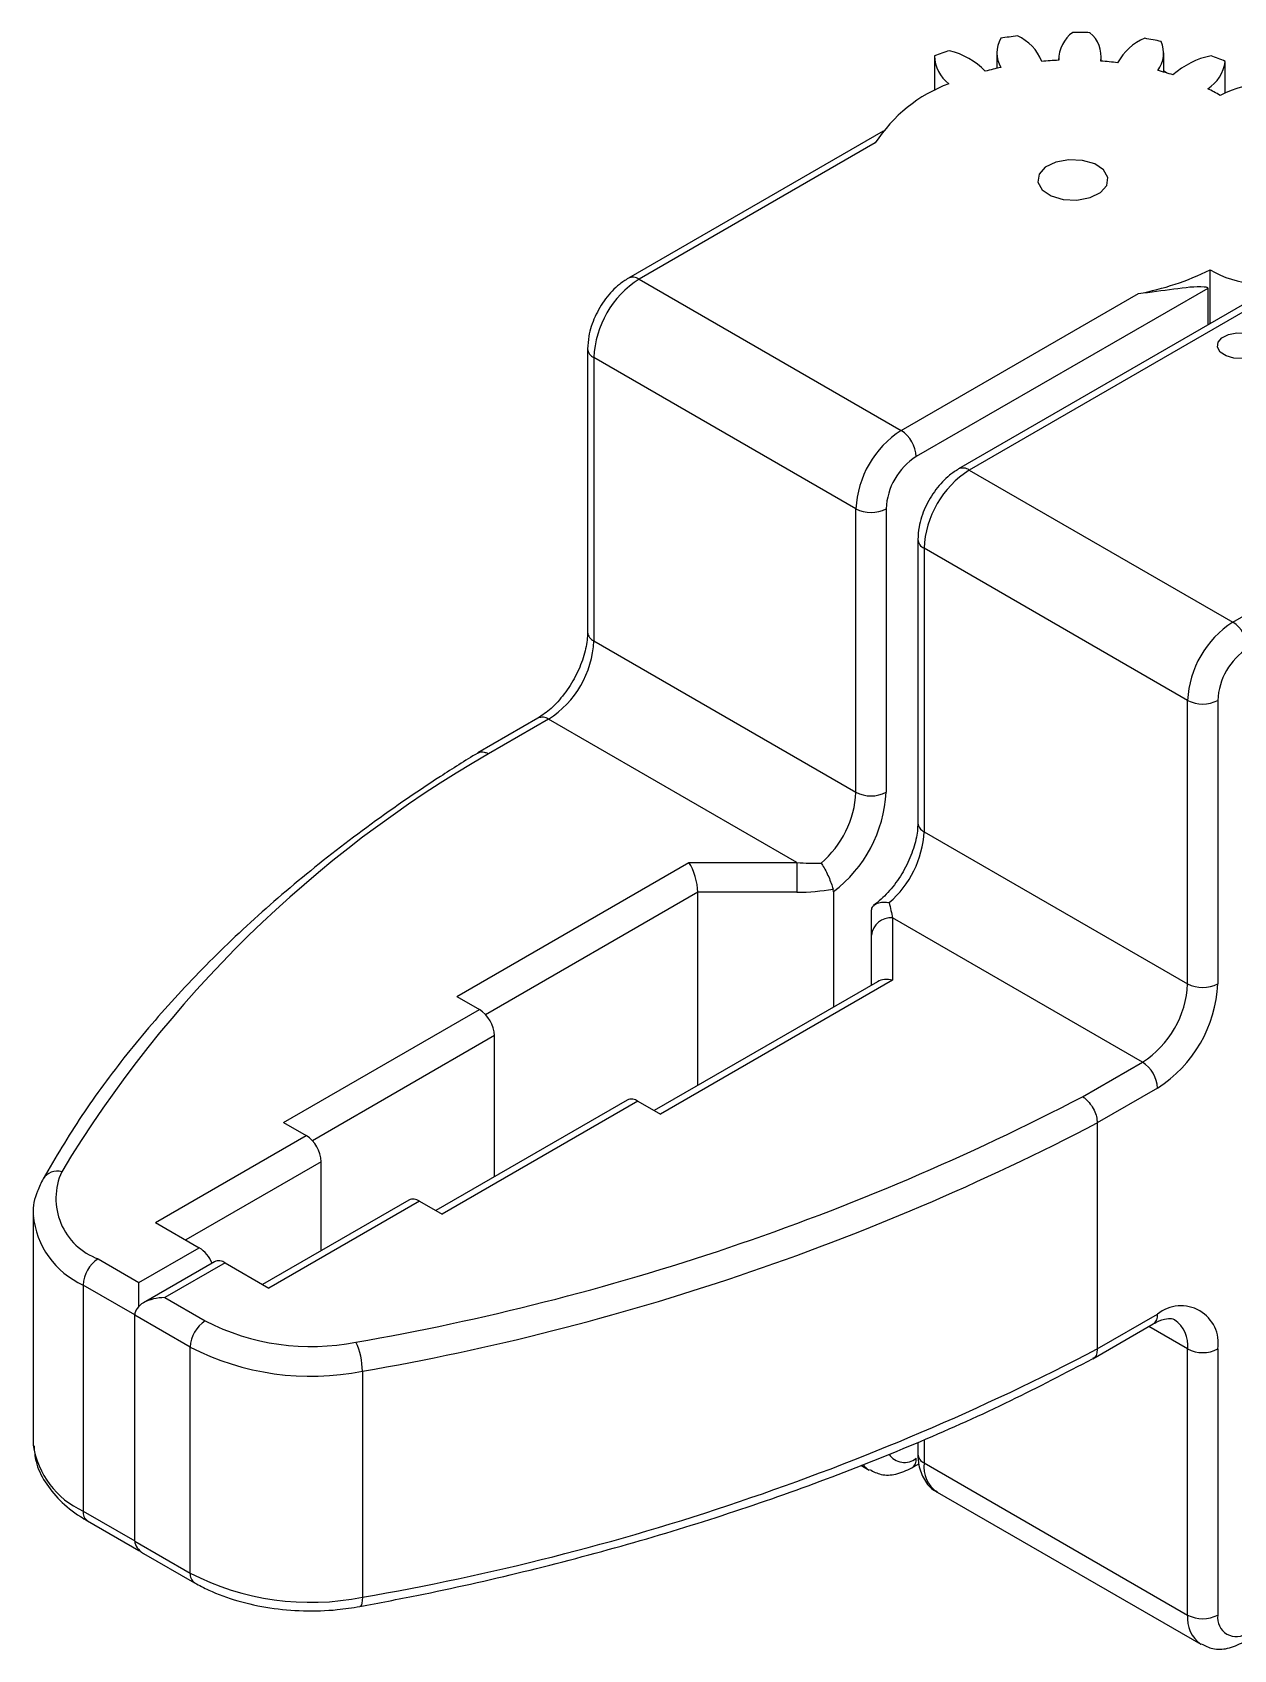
# Model space of a CAD drawing. Header units: millimetres. Extents: x 87 to 927, y 46 to 640.
# Drawn here: x 561.3 to 617.7, y 472.5 to 548.5 of the extents above; entities that cross this region are included whole.
import ezdxf

# ---------------------------------------------------------------- set-up
doc = ezdxf.new("R2010")
doc.units = ezdxf.units.MM

msp = doc.modelspace()

# ---------------------------------------------------------------- linework, layer by layer
at = {"color": 7, "linetype": 'Continuous', "lineweight": 25}
for p, q in [((603.643, 547.317), (603.643, 545.761)), ((606.563, 547.528), (606.563, 546.799)), ((609.467, 547.256), (609.467, 547.177)), ((611.47, 547.138), (611.47, 547.362)), ((614.399, 546.624), (614.399, 547.522)), ((617.285, 545.646), (617.285, 547.126)), ((614.535, 546.585), (614.399, 546.664)), ((601.223, 543.845), (589.267, 536.943)), ((600.86, 543.297), (589.767, 536.893)), ((616.576, 534.801), (616.576, 537.336)), ((589.767, 536.893), (602.073, 529.789)), ((602.073, 529.789), (613.217, 536.222)), ((616.468, 536.465), (602.781, 528.564)), ((619.005, 536.203), (604.771, 527.986)), ((616.468, 536.465), (616.468, 534.738)), ((619.505, 536.153), (605.271, 527.936)), ((587.353, 533.627), (587.353, 520.317)), ((599.952, 526.115), (587.646, 533.219)), ((587.646, 533.219), (587.646, 519.909)), ((605.271, 527.936), (617.645, 520.793)), ((617.645, 520.793), (630.247, 528.068)), ((599.952, 512.805), (599.952, 526.115)), ((601.366, 526.115), (601.366, 512.805)), ((602.856, 524.67), (602.856, 511.361)), ((615.524, 517.118), (603.149, 524.262)), ((603.149, 524.262), (603.149, 510.952)), ((587.646, 519.909), (599.952, 512.805)), ((615.524, 503.809), (615.524, 517.118)), ((616.938, 517.118), (616.938, 503.809)), ((585.025, 516.285), (582.2, 514.654)), ((585.525, 516.235), (582.707, 514.609)), ((597.184, 509.504), (585.525, 516.235)), ((603.149, 510.952), (615.524, 503.809)), ((581.214, 503.212), (592.113, 509.504)), ((592.113, 509.504), (597.184, 509.504)), ((597.184, 509.504), (597.184, 508.11)), ((592.527, 499.035), (592.527, 508.11)), ((597.184, 508.11), (592.527, 508.11)), ((598.891, 508.136), (598.875, 508.259)), ((598.891, 508.136), (598.891, 502.709)), ((600.674, 506.088), (600.674, 507.214)), ((601.674, 506.905), (601.674, 503.977)), ((613.402, 500.135), (601.674, 506.905)), ((600.674, 503.738), (600.674, 506.088)), ((600.967, 503.907), (590.482, 497.854)), ((601.674, 503.977), (590.775, 497.685)), ((581.214, 503.212), (582.274, 502.6)), ((573.082, 497.293), (582.274, 502.6)), ((582.982, 494.749), (582.982, 501.375)), ((610.586, 498.509), (613.402, 500.135)), ((589.214, 498.347), (580.229, 493.16)), ((589.714, 498.298), (580.522, 492.991)), ((589.714, 498.298), (590.775, 497.685)), ((614.109, 498.91), (611.281, 497.277)), ((573.082, 497.293), (574.143, 496.681)), ((611.281, 497.277), (611.281, 486.662)), ((567.072, 492.599), (574.143, 496.681)), ((574.85, 491.279), (574.85, 495.456)), ((561.327, 492.929), (561.327, 482.314)), ((578.961, 493.653), (572.097, 489.69)), ((579.461, 493.603), (572.39, 489.521)), ((579.461, 493.603), (580.522, 492.991)), ((567.072, 492.599), (569.122, 491.415)), ((566.294, 489.782), (569.122, 491.415)), ((564.377, 490.888), (566.294, 489.782)), ((569.84, 490.755), (566.511, 488.833)), ((570.34, 490.705), (567.511, 489.072)), ((570.34, 490.705), (572.39, 489.521)), ((563.67, 489.664), (563.67, 479.049)), ((566.294, 488.671), (566.294, 489.782)), ((567.511, 489.072), (569.407, 487.978)), ((568.7, 486.753), (566.097, 488.256)), ((566.097, 477.641), (566.097, 488.256)), ((611.078, 486.206), (613.902, 487.837)), ((611.281, 486.662), (614.109, 488.295)), ((568.7, 476.138), (568.7, 486.753)), ((615.524, 474.168), (615.524, 486.661)), ((616.938, 486.661), (616.938, 474.168)), ((576.784, 485.618), (576.784, 475.003)), ((561.327, 482.314), (561.332, 482.152)), ((602.856, 482.273), (602.856, 481.72)), ((600.179, 481.202), (600.574, 480.975)), ((602.573, 481.074), (602.9, 481.262)), ((603.149, 481.312), (615.524, 474.168)), ((603.771, 479.938), (616.145, 472.795)), ((563.877, 478.591), (566.294, 477.196)), ((566.097, 477.641), (568.7, 476.138)), ((566.294, 477.196), (566.294, 477.225)), ((566.294, 477.196), (566.313, 477.207)), ((566.511, 477.063), (568.907, 475.68))]:
    msp.add_line(p, q, dxfattribs=at)
at = {"color": 8, "linetype": 'Continuous', "lineweight": 25}
for p, q in [((592.527, 508.11), (582.565, 502.359)), ((582.982, 501.375), (574.434, 496.44)), ((574.85, 495.456), (568.486, 491.782)), ((566.103, 488.259), (563.67, 489.664)), ((615.524, 486.661), (613.695, 487.717)), ((603.149, 482.399), (603.149, 481.312)), ((563.67, 479.049), (566.097, 477.648))]:
    msp.add_line(p, q, dxfattribs=at)
at = {"color": 7, "linetype": 'Continuous', "lineweight": 25, "flags": 128}
for points in [[(609.112, 540.815), (609.686, 540.646), (610.327, 540.616), (610.94, 540.73), (611.43, 540.971), (611.723, 541.302), (611.774, 541.673), (611.576, 542.026), (611.159, 542.309), (610.585, 542.478), (609.944, 542.508), (609.331, 542.394), (608.841, 542.153), (608.548, 541.822), (608.497, 541.451), (608.695, 541.098), (609.112, 540.815)], [(617.056, 533.476), (616.924, 533.7), (616.951, 533.936), (617.133, 534.149), (617.441, 534.304), (617.829, 534.38), (618.238, 534.365), (618.605, 534.26), (618.875, 534.082), (619.007, 533.858), (618.98, 533.622), (618.798, 533.41), (618.49, 533.254), (618.102, 533.178), (617.693, 533.194), (617.326, 533.299), (617.056, 533.476)]]:
    msp.add_lwpolyline(points, dxfattribs=at)
at = {"color": 8, "linetype": 'Continuous', "lineweight": 25, "flags": 128}
msp.add_lwpolyline([(576.784, 475.003), (576.778, 474.854), (576.76, 474.732), (576.732, 474.642), (576.695, 474.587), (576.661, 474.569)], dxfattribs=at)
at = {"color": 7, "linetype": 'Continuous', "lineweight": 25}
for centre, radius, start, end in [((611.08, 547.187), 1.611, 126.0206, 180.32873), ((610.136, 527.73), 20.759, 87.7812, 90.00836), ((609.971, 547.339), 1.492, 352.30627, 49.53904), ((609.061, 532.786), 15.575, 107.65056, 110.34799), ((603.495, 544.212), 3.518, 44.18305, 76.122), ((607.891, 547.528), 1.327, 149.14871, 211.16156), ((610.012, 528.981), 19.502, 97.30005, 99.62195), ((606.602, 546.295), 2.234, 21.88123, 65.34274), ((614.442, 545.896), 2.493, 111.86103, 152.20019), ((610.382, 529.7), 18.772, 78.01413, 80.39584), ((613.053, 547.517), 1.343, 322.48456, 23.98497), ((605.263, 547.389), 1.617, 180.01224, 234.17393), ((609.766, 532.712), 14.446, 102.0272, 105.0372), ((610.127, 530.507), 16.683, 92.26069, 94.99524), ((610.17, 530.822), 16.368, 82.74654, 85.5161), ((617.403, 543.604), 3.867, 101.66574, 131.62968), ((615.528, 547.347), 1.771, 301.92375, 352.82716), ((611.604, 533.847), 14.443, 66.83667, 69.67331), ((606.78, 539.479), 7.044, 110.47242, 147.17819), ((610.709, 533.487), 13.645, 72.40646, 75.53318), ((619.457, 540.789), 5.317, 92.74315, 116.91237), ((612.175, 537.122), 9.719, 59.89259, 63.81321), ((610.91, 548.796), 12.784, 280.39719, 296.30964), ((619.075, 541.669), 5.002, 240.02925, 265.21468), ((592.252, 533.009), 4.61, 122.60548, 177.39452), ((604.558, 525.905), 4.61, 122.60548, 177.39452), ((601.245, 528.494), 1.537, 2.60548, 57.39452), ((604.437, 525.975), 3.074, 122.60548, 177.39452), ((607.755, 524.052), 4.61, 122.60548, 177.39452), ((600.659, 527.479), 1.537, 242.60967, 297.39033), ((620.129, 516.909), 4.61, 122.60548, 177.39452), ((616.817, 519.498), 1.537, 2.60548, 57.39452), ((583.04, 520.119), 4.61, 302.60548, 357.39452), ((620.008, 516.979), 3.074, 122.60548, 177.39452), ((616.231, 518.483), 1.537, 242.60967, 297.39033), ((610.651, 466.02), 56.051, 119.90345, 148.88437), ((595.257, 513.046), 4.701, 310.58412, 357.06674), ((595.138, 513.116), 6.236, 307.00741, 357.14223), ((600.659, 514.17), 1.537, 242.60967, 297.39033), ((598.455, 511.193), 4.701, 310.58412, 357.06674), ((601.591, 505.986), 0.922, 84.81742, 173.64866), ((610.918, 504.018), 4.61, 302.60548, 357.39452), ((610.797, 504.088), 6.147, 302.60548, 357.39452), ((616.231, 505.173), 1.537, 242.60967, 297.39033), ((581.446, 501.305), 1.537, 2.60548, 57.39452), ((612.574, 498.84), 1.537, 2.60548, 57.39452), ((556.574, 602.125), 116.849, 279.80846, 297.53139), ((589.421, 497.889), 0.503, 54.38242, 114.30712), ((556.66, 602.026), 118.135, 279.80782, 297.5396), ((573.315, 495.386), 1.537, 2.60548, 57.39452), ((565.423, 493.732), 3.03, 155.56957, 249.80949), ((579.168, 493.194), 0.503, 54.38242, 114.30712), ((568.295, 490.124), 1.533, 21.51405, 57.34618), ((565.205, 489.594), 1.537, 122.60548, 177.39452), ((570.047, 490.296), 0.503, 54.38242, 114.30712), ((615.214, 486.941), 1.747, 350.78596, 129.20329), ((570.235, 486.683), 1.537, 122.60548, 177.39452), ((574.363, 497.593), 10.817, 242.72982, 281.2844), ((573.504, 485.607), 3.279, 0.18995, 24.83981), ((574.364, 497.742), 12.363, 242.72982, 281.2844), ((556.66, 591.411), 118.135, 279.80782, 297.5396), ((616.231, 488.026), 1.537, 242.60967, 297.39033), ((574.364, 487.127), 12.363, 242.72982, 281.2844), ((616.231, 475.533), 1.537, 242.60967, 297.39033), ((617.8, 474.028), 0.873, 170.78596, 309.20329)]:
    msp.add_arc(centre, radius, start, end, dxfattribs=at)
at = {"color": 8, "linetype": 'Continuous', "lineweight": 25}
for centre, radius, start, end in [((589.477, 536.512), 0.479, 52.74583, 115.96411), ((587.831, 533.661), 0.479, 184.03601, 247.26301), ((604.978, 527.527), 0.503, 54.38361, 114.29349), ((603.357, 524.72), 0.503, 185.70769, 245.62422), ((587.853, 520.367), 0.503, 185.6948, 245.62534), ((585.232, 515.826), 0.503, 54.38242, 114.30712), ((603.357, 511.41), 0.503, 185.6948, 245.62534), ((562.457, 494.212), 0.8, 74.99426, 146.32024), ((565.316, 493.316), 4.006, 185.31194, 245.74181), ((613.634, 488.234), 0.48, 304.05635, 7.25583), ((614.097, 486.843), 1.439, 352.74417, 55.94365), ((565.363, 482.757), 4.077, 188.53989, 245.45853), ((602.228, 482.197), 0.865, 213.17954, 309.66718), ((602.305, 481.471), 0.479, 304.0361, 7.25786), ((603.357, 481.77), 0.503, 185.6948, 245.62534), ((601.097, 481.875), 1.042, 219.33576, 240.21319), ((604.576, 481.13), 1.439, 172.74417, 235.94365), ((564.146, 478.988), 0.48, 172.74417, 235.94365), ((569.176, 476.077), 0.479, 172.74242, 235.96104), ((616.994, 474.006), 1.479, 173.70115, 234.98667)]:
    msp.add_arc(centre, radius, start, end, dxfattribs=at)
at = {"color": 7, "linetype": 'Continuous', "lineweight": 25}
for centre, major_axis, ratio, start_param, end_param in [((592.113, 508.687), (-0.267, 0.996), 0.317858, 4.012029, 5.582825), ((597.184, 511.954), (4.943, -0.538), 0.490493, 4.765756, 4.996347), ((597.184, 511.376), (5.657, 0), 0.577382, 4.712389, 5.01591), ((601.674, 509.355), (-0.545, 3.763), 0.119805, 2.031571, 2.262162), ((601.674, 503.161), (0.924, -0.533), 0.717483, 1.963536, 2.748853), ((567.511, 488.256), (1.414, 0), 0.577382, 1.570796, 3.141593), ((567.511, 477.641), (1.414, 0), 0.577382, 3.141593, 3.927072)]:
    msp.add_ellipse(centre, major_axis=major_axis, ratio=ratio, start_param=start_param, end_param=end_param, dxfattribs=at)
for points, knots in [([(589.267, 536.943), (589.125, 536.851), (588.735, 536.597), (588.173, 535.995), (587.669, 535.146), (587.394, 534.324), (587.365, 533.824), (587.353, 533.627)], [0, 0, 0, 0, 0.134182, 0.368801, 0.60426, 0.843975, 1, 1, 1, 1]), ([(613.217, 536.222), (613.782, 536.297), (614.907, 536.447), (615.915, 536.58), (616.373, 536.539), (616.425, 536.526), (616.455, 536.504), (616.466, 536.485), (616.467, 536.471), (616.468, 536.465)], [0, 0, 0, 0, 0.463256, 0.923455, 0.949804, 0.975441, 0.986096, 0.994801, 1, 1, 1, 1]), ([(604.771, 527.986), (604.629, 527.894), (604.238, 527.641), (603.677, 527.038), (603.173, 526.189), (602.898, 525.367), (602.868, 524.867), (602.856, 524.67)], [0, 0, 0, 0, 0.134182, 0.3688013, 0.6042598, 0.8439755, 1, 1, 1, 1]), ([(587.353, 520.317), (587.348, 520.195), (587.335, 519.834), (587.173, 519.118), (586.801, 518.232), (586.272, 517.399), (585.644, 516.7), (585.228, 516.421), (585.025, 516.285)], [0, 0, 0, 0, 0.092132, 0.271223, 0.45386, 0.63865, 0.822861, 1, 1, 1, 1]), ([(582.194, 514.647), (581.606, 514.281), (579.798, 513.153), (576.944, 511.169), (573.726, 508.661), (570.772, 506.043), (568.086, 503.326), (565.685, 500.518), (563.55, 497.632), (562.378, 495.649), (561.791, 494.656)], [0, 0, 0, 0, 0.0643057, 0.1980251, 0.3317657, 0.4654883, 0.5991686, 0.7327751, 0.8662697, 1, 1, 1, 1]), ([(582.198, 514.639), (582.239, 514.663), (582.337, 514.72), (582.514, 514.695), (582.646, 514.642), (582.699, 514.613), (582.707, 514.609)], [0, 0, 0, 0, 0.300556, 0.722232, 0.95532, 1, 1, 1, 1]), ([(602.856, 511.361), (602.852, 511.238), (602.839, 510.877), (602.676, 510.161), (602.305, 509.275), (601.775, 508.442), (601.233, 507.839), (600.898, 507.581), (600.777, 507.488)], [0, 0, 0, 0, 0.099372, 0.292537, 0.489526, 0.688837, 0.887524, 1, 1, 1, 1]), ([(598.316, 509.476), (598.317, 509.474), (598.336, 509.446), (598.406, 509.34), (598.528, 509.13), (598.672, 508.832), (598.795, 508.528), (598.848, 508.349), (598.875, 508.259)], [0, 0, 0, 0, 0.004919, 0.097792, 0.342286, 0.566326, 0.783037, 1, 1, 1, 1]), ([(600.674, 507.214), (600.684, 507.282), (600.704, 507.419), (600.857, 507.564), (601.085, 507.646), (601.318, 507.652), (601.467, 507.631), (601.511, 507.623), (601.513, 507.623)], [0, 0, 0, 0, 0.2169634, 0.4336737, 0.6577145, 0.9022081, 0.9950805, 1, 1, 1, 1]), ([(610.586, 498.509), (610.594, 498.504), (610.645, 498.473), (610.774, 498.376), (610.962, 498.173), (611.138, 497.882), (611.258, 497.566), (611.273, 497.373), (611.281, 497.277)], [0, 0, 0, 0, 0.021775, 0.141423, 0.356097, 0.57074, 0.78537, 1, 1, 1, 1]), ([(561.791, 494.656), (561.698, 494.462), (561.448, 493.941), (561.282, 493.346), (561.333, 492.971), (561.336, 492.95)], [0, 0, 0, 0, 0.358726, 0.963757, 1, 1, 1, 1]), ([(613.902, 487.837), (614.001, 487.889), (614.288, 488.04), (614.668, 488.104), (614.832, 488.088), (614.891, 488.033), (614.903, 488.021)], [0, 0, 0, 0, 0.186664, 0.54144, 0.904826, 1, 1, 1, 1]), ([(576.661, 474.569), (577.556, 474.739), (580.149, 475.231), (584.363, 476.179), (589.25, 477.464), (593.997, 478.917), (598.591, 480.53), (603.01, 482.3), (607.195, 484.18), (609.795, 485.54), (611.064, 486.204)], [0, 0, 0, 0, 0.070354, 0.20396, 0.337597, 0.471255, 0.604936, 0.738642, 0.872374, 1, 1, 1, 1]), ([(611.281, 486.662), (611.273, 486.576), (611.256, 486.404), (611.168, 486.252), (611.084, 486.221), (611.06, 486.212)], [0, 0, 0, 0, 0.417965, 0.835929, 1, 1, 1, 1]), ([(561.365, 482.112), (561.384, 481.864), (561.428, 481.275), (561.855, 480.4), (562.555, 479.528), (563.285, 478.946), (563.766, 478.657), (563.877, 478.591)], [0, 0, 0, 0, 0.1763309, 0.4178417, 0.6649552, 0.9228961, 1, 1, 1, 1]), ([(602.856, 481.72), (602.865, 481.547), (602.887, 481.121), (603.132, 480.53), (603.466, 480.082), (603.726, 479.985), (603.77, 479.968)], [0, 0, 0, 0, 0.242407, 0.596803, 0.93269, 1, 1, 1, 1]), ([(600.593, 480.996), (600.769, 480.906), (601.151, 480.712), (601.867, 480.744), (602.327, 480.959), (602.573, 481.074)], [0, 0, 0, 0, 0.282966, 0.616249, 1, 1, 1, 1]), ([(568.907, 475.68), (569.124, 475.563), (569.744, 475.228), (570.917, 474.803), (572.426, 474.472), (574.009, 474.337), (575.443, 474.378), (576.308, 474.514), (576.661, 474.569)], [0, 0, 0, 0, 0.102882, 0.295081, 0.486744, 0.677851, 0.868807, 1, 1, 1, 1]), ([(616.165, 472.816), (616.34, 472.727), (616.723, 472.532), (617.438, 472.565), (617.899, 472.779), (618.145, 472.894)], [0, 0, 0, 0, 0.2829665, 0.6162486, 1, 1, 1, 1])]:
    msp.add_open_spline(points, degree=3, knots=knots, dxfattribs=at)

doc.saveas('drawing.dxf')
